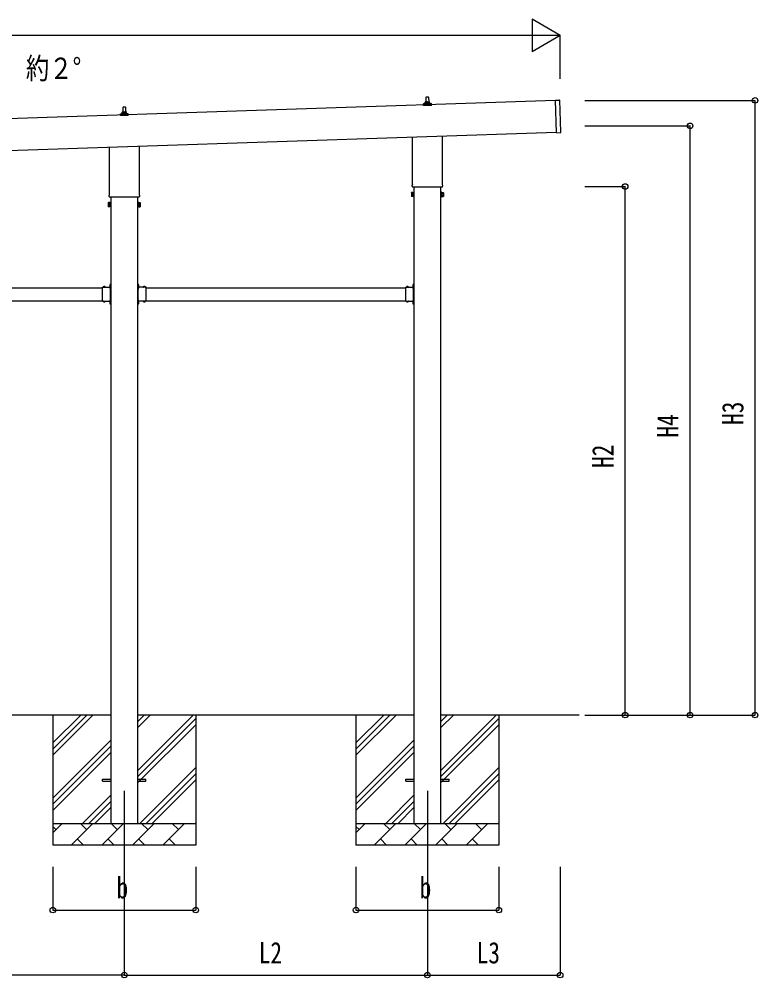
# Model space of a CAD drawing. Units: millimetres, scale not verified. Extents: x -12615 to 12615, y -8910 to 8910.
# Drawn here: x -310 to 3102, y -4256 to 169 of the extents above; entities that cross this region are included whole.
import ezdxf
from ezdxf.enums import TextEntityAlignment as Align

# ---------------------------------------------------------------- set-up
doc = ezdxf.new("R2010")
doc.units = ezdxf.units.MM
doc.header["$LTSCALE"] = 40
for name, color, linetype in [('0-3_YKK_12', 2, 'Continuous'), ('0-4_YKK_13', 4, 'Continuous'), ('0-5_YKK_A1', 4, 'Continuous'), ('0-6_YKK_D', 6, 'Continuous')]:
    doc.layers.add(name, color=color, linetype=linetype)
doc.styles.add('ＭＳ ゴシック', font='')
doc.styles.get('ＭＳ ゴシック').set_extended_font_data('MS Gothic')

msp = doc.modelspace()

# ---------------------------------------------------------------- linework, layer by layer
at = {"layer": '0-3_YKK_12'}
for p, q in [((176.06, -3393), (176.06, -3893)), ((1576.06, -3393), (1576.06, -3893))]:
    msp.add_line(p, q, dxfattribs=at)
at = {"layer": '0-4_YKK_13'}
for p, q in [((1558.19, -220.74), (1593.93, -220.74)), ((1558.57, -220.55), (1565.3, -218.92)), ((1565.68, -218.74), (1586.44, -218.74)), ((1566.06, -217.95), (1566.06, -213.74)), ((1567.06, -213.74), (1585.06, -213.74)), ((1570.06, -213.74), (1570.79, -190.21)), ((1571.79, -189.24), (1580.33, -189.24)), ((1581.33, -190.21), (1582.06, -213.74)), ((1586.06, -217.95), (1586.06, -213.74)), ((1593.55, -220.55), (1586.82, -218.92)), ((2166.83, -204.64), (2185.82, -204)), ((2171.83, -354.55), (2166.83, -204.64)), ((2191.78, -352.89), (2186.85, -204.97)), ((165.68, -265.41), (186.44, -265.41)), ((166.06, -264.62), (166.06, -260.41)), ((167.06, -260.41), (185.06, -260.41)), ((170.06, -260.41), (170.79, -236.88)), ((171.79, -235.91), (180.33, -235.91)), ((181.33, -236.88), (182.06, -260.41)), ((186.06, -264.62), (186.06, -260.41)), ((1557.81, -229.24), (1557.81, -221.53)), ((1594.31, -229.24), (1557.81, -229.24)), ((1594.31, -229.24), (1594.31, -221.53)), ((157.81, -275.91), (157.81, -268.19)), ((194.31, -275.91), (157.81, -275.91)), ((158.19, -267.41), (193.93, -267.41)), ((158.57, -267.22), (165.3, -265.59)), ((193.55, -267.22), (186.82, -265.59)), ((194.31, -275.91), (194.31, -268.19)), ((2171.83, -354.55), (2190.82, -353.92)), ((1507.76, -593.23), (1507.76, -373.65)), ((1644.36, -369.1), (1644.36, -593.23)), ((107.76, -639.89), (107.76, -420.32)), ((244.36, -415.77), (244.36, -639.89)), ((1506.06, -602), (1506.06, -596.5)), ((1644, -605.5), (1508.12, -605.5)), ((1646.06, -596.5), (1646.06, -602)), ((106.06, -648.67), (106.06, -643.17)), ((244, -652.17), (108.12, -652.17)), ((246.06, -643.17), (246.06, -648.67)), ((1502.06, -631.5), (1502.82, -630.19)), ((1502.06, -631.5), (1502.06, -648.5)), ((1502.06, -648.5), (1502.82, -649.81)), ((1509.06, -635.09), (1502.82, -635.09)), ((1509.06, -644.91), (1502.82, -644.91)), ((1509.06, -649.81), (1502.82, -649.81)), ((1511.56, -649.2), (1509.06, -649.2)), ((1640.56, -649.2), (1643.06, -649.2)), ((1643.06, -635.09), (1649.3, -635.09)), ((1643.06, -644.91), (1649.3, -644.91)), ((1643.06, -649.81), (1649.3, -649.81)), ((1650.06, -631.5), (1649.3, -630.19)), ((1650.06, -648.5), (1649.3, -649.81)), ((1650.06, -631.5), (1650.06, -648.5)), ((102.06, -678.17), (102.82, -676.85)), ((102.06, -678.17), (102.06, -695.17)), ((102.06, -695.17), (102.82, -696.48)), ((109.06, -681.76), (102.82, -681.76)), ((109.06, -691.57), (102.82, -691.57)), ((109.06, -696.48), (102.82, -696.48)), ((111.56, -695.87), (109.06, -695.87)), ((240.56, -695.87), (243.06, -695.87)), ((243.06, -681.76), (249.3, -681.76)), ((243.06, -691.57), (249.3, -691.57)), ((243.06, -696.48), (249.3, -696.48)), ((250.06, -678.17), (249.3, -676.85)), ((250.06, -695.17), (249.3, -696.48)), ((250.06, -678.17), (250.06, -695.17)), ((107.86, -1060), (113.56, -1060)), ((111.96, -1058.87), (109.3, -1057.55)), ((111.96, -1061.13), (109.3, -1062.45)), ((111.1, -1055.27), (111.26, -1055.27)), ((111.96, -1052.5), (113.56, -1052.5)), ((111.96, -1069.46), (111.96, -1052.5)), ((111.96, -1055.97), (111.96, -1064.04)), ((113.56, -1057), (111.96, -1057)), ((111.96, -1058), (113.56, -1058)), ((111.96, -1062), (113.56, -1062)), ((240.16, -1052.5), (238.56, -1052.5)), ((238.56, -1057), (240.16, -1057)), ((240.16, -1058), (238.56, -1058)), ((244.26, -1060), (238.56, -1060)), ((240.16, -1062), (238.56, -1062)), ((240.16, -1069.46), (240.16, -1052.5)), ((240.16, -1055.96), (240.16, -1064.03)), ((240.16, -1058.87), (242.82, -1057.55)), ((240.16, -1061.13), (242.82, -1062.45)), ((241.02, -1055.26), (240.86, -1055.26)), ((1507.86, -1060), (1513.56, -1060)), ((1511.96, -1058.87), (1509.3, -1057.55)), ((1511.96, -1061.13), (1509.3, -1062.45)), ((1511.1, -1055.27), (1511.26, -1055.27)), ((1511.96, -1052.5), (1513.56, -1052.5)), ((1511.96, -1069.46), (1511.96, -1052.5)), ((1511.96, -1055.97), (1511.96, -1064.04)), ((1513.56, -1057), (1511.96, -1057)), ((1511.96, -1058), (1513.56, -1058)), ((1511.96, -1062), (1513.56, -1062)), ((75.56, -1078.29), (75.56, -1067.9)), ((75.56, -1067.9), (111.96, -1067.9)), ((75.56, -1120.29), (75.56, -1079.71)), ((78.82, -1067.04), (78.82, -1067.2)), ((79.52, -1067.9), (87.59, -1067.9)), ((82.43, -1067.9), (81.11, -1065.24)), ((84.68, -1067.9), (86.01, -1065.24)), ((88.29, -1067.04), (88.29, -1067.2)), ((111.56, -1069.5), (108.56, -1069.5)), ((111.1, -1064.73), (111.26, -1064.73)), ((111.56, -1078.29), (111.56, -1071.5)), ((111.56, -1120.29), (111.56, -1079.71)), ((113.56, -1063), (111.96, -1063)), ((238.56, -1063), (240.16, -1063)), ((276.56, -1067.9), (240.16, -1067.9)), ((240.56, -1069.5), (243.56, -1069.5)), ((240.56, -1078.29), (240.56, -1071.5)), ((240.56, -1120.29), (240.56, -1079.71)), ((241.02, -1064.73), (240.86, -1064.73)), ((263.82, -1067.04), (263.82, -1067.2)), ((272.59, -1067.9), (264.52, -1067.9)), ((267.43, -1067.9), (266.11, -1065.24)), ((269.68, -1067.9), (271.01, -1065.24)), ((273.29, -1067.04), (273.29, -1067.2)), ((276.56, -1078.29), (276.56, -1067.9)), ((276.56, -1120.29), (276.56, -1079.71)), ((1475.56, -1078.29), (1475.56, -1067.9)), ((1475.56, -1067.9), (1511.96, -1067.9)), ((1475.56, -1120.29), (1475.56, -1079.71)), ((1478.82, -1067.04), (1478.82, -1067.2)), ((1479.52, -1067.9), (1487.59, -1067.9)), ((1482.43, -1067.9), (1481.11, -1065.24)), ((1484.68, -1067.9), (1486.01, -1065.24)), ((1488.29, -1067.04), (1488.29, -1067.2)), ((1511.56, -1069.5), (1508.56, -1069.5)), ((1511.1, -1064.73), (1511.26, -1064.73)), ((1511.56, -1078.29), (1511.56, -1071.5)), ((1511.56, -1120.29), (1511.56, -1079.71)), ((1513.56, -1063), (1511.96, -1063)), ((75.56, -1132.1), (75.56, -1121.71)), ((75.56, -1132.1), (111.96, -1132.1)), ((78.82, -1132.96), (78.82, -1132.8)), ((79.52, -1132.1), (87.59, -1132.1)), ((82.43, -1132.1), (81.11, -1134.76)), ((84.68, -1132.1), (86.01, -1134.76)), ((88.29, -1132.96), (88.29, -1132.8)), ((108.56, -1130.5), (111.56, -1130.5)), ((111.96, -1138.87), (109.3, -1137.55)), ((111.96, -1141.13), (109.3, -1142.45)), ((111.1, -1135.27), (111.26, -1135.27)), ((111.1, -1144.74), (111.26, -1144.74)), ((111.56, -1128.5), (111.56, -1121.71)), ((111.96, -1147.5), (111.96, -1130.54)), ((111.96, -1135.97), (111.96, -1144.04)), ((111.96, -1138), (113.56, -1138)), ((111.96, -1142), (113.56, -1142)), ((111.96, -1147.5), (113.56, -1147.5)), ((240.16, -1138), (238.56, -1138)), ((240.16, -1142), (238.56, -1142)), ((240.16, -1147.5), (238.56, -1147.5)), ((240.16, -1147.5), (240.16, -1130.54)), ((276.56, -1132.1), (240.16, -1132.1)), ((240.16, -1135.96), (240.16, -1144.03)), ((240.16, -1138.87), (242.82, -1137.55)), ((240.16, -1141.13), (242.82, -1142.45)), ((240.56, -1128.5), (240.56, -1121.71)), ((243.56, -1130.5), (240.56, -1130.5)), ((241.02, -1135.26), (240.86, -1135.26)), ((241.02, -1144.73), (240.86, -1144.73)), ((263.82, -1132.96), (263.82, -1132.8)), ((272.59, -1132.1), (264.52, -1132.1)), ((267.43, -1132.1), (266.11, -1134.76)), ((269.68, -1132.1), (271.01, -1134.76)), ((273.29, -1132.96), (273.29, -1132.8)), ((276.56, -1132.1), (276.56, -1121.71)), ((1475.56, -1132.1), (1475.56, -1121.71)), ((1475.56, -1132.1), (1511.96, -1132.1)), ((1478.82, -1132.96), (1478.82, -1132.8)), ((1479.52, -1132.1), (1487.59, -1132.1)), ((1482.43, -1132.1), (1481.11, -1134.76)), ((1484.68, -1132.1), (1486.01, -1134.76)), ((1488.29, -1132.96), (1488.29, -1132.8)), ((1508.56, -1130.5), (1511.56, -1130.5)), ((1511.96, -1138.87), (1509.3, -1137.55)), ((1511.96, -1141.13), (1509.3, -1142.45)), ((1511.1, -1135.27), (1511.26, -1135.27)), ((1511.1, -1144.74), (1511.26, -1144.74)), ((1511.56, -1128.5), (1511.56, -1121.71)), ((1511.96, -1147.5), (1511.96, -1130.54)), ((1511.96, -1135.97), (1511.96, -1144.04)), ((1511.96, -1138), (1513.56, -1138)), ((1511.96, -1142), (1513.56, -1142)), ((1511.96, -1147.5), (1513.56, -1147.5)), ((76.06, -3338.5), (113.56, -3338.5)), ((76.06, -3347.5), (76.06, -3338.5)), ((76.06, -3347.5), (113.56, -3347.5)), ((238.56, -3338.5), (276.06, -3338.5)), ((238.56, -3347.5), (276.06, -3347.5)), ((276.06, -3347.5), (276.06, -3338.5)), ((1476.06, -3338.5), (1513.56, -3338.5)), ((1476.06, -3347.5), (1476.06, -3338.5)), ((1476.06, -3347.5), (1513.56, -3347.5)), ((1638.56, -3338.5), (1676.06, -3338.5)), ((1638.56, -3347.5), (1676.06, -3347.5)), ((1676.06, -3347.5), (1676.06, -3338.5))]:
    msp.add_line(p, q, dxfattribs=at)
for points in [[(1509.06, -649.81), (1509.06, -630.19), (1502.82, -630.19)], [(1509.06, -649.2), (1509.06, -630.8), (1511.56, -630.8)], [(1643.06, -649.2), (1643.06, -630.8), (1640.56, -630.8)], [(1643.06, -649.81), (1643.06, -630.19), (1649.3, -630.19)], [(109.06, -696.48), (109.06, -676.85), (102.82, -676.85)], [(109.06, -695.87), (109.06, -677.47), (111.56, -677.47)], [(243.06, -695.87), (243.06, -677.47), (240.56, -677.47)], [(243.06, -696.48), (243.06, -676.85), (249.3, -676.85)], [(113.56, -1067.5), (113.56, -1061.5), (113.56, -1058.5), (113.56, -1052.5)], [(238.56, -1067.5), (238.56, -1061.5), (238.56, -1058.5), (238.56, -1052.5)], [(1513.56, -1067.5), (1513.56, -1061.5), (1513.56, -1058.5), (1513.56, -1052.5)], [(111.56, -1071.5), (108.56, -1071.5), (108.56, -1067.9)], [(240.56, -1071.5), (243.56, -1071.5), (243.56, -1067.9)], [(1511.56, -1071.5), (1508.56, -1071.5), (1508.56, -1067.9)], [(111.56, -1128.5), (108.56, -1128.5), (108.56, -1132.1)], [(113.56, -1147.5), (113.56, -1141.5), (113.56, -1138.5), (113.56, -1132.5)], [(238.56, -1147.5), (238.56, -1141.5), (238.56, -1138.5), (238.56, -1132.5)], [(240.56, -1128.5), (243.56, -1128.5), (243.56, -1132.1)], [(1511.56, -1128.5), (1508.56, -1128.5), (1508.56, -1132.1)], [(1513.56, -1147.5), (1513.56, -1141.5), (1513.56, -1138.5), (1513.56, -1132.5)]]:
    msp.add_lwpolyline(points, dxfattribs=at)
for points in [[(1511.56, -650.5), (1511.56, -629.5), (1513.56, -629.5), (1513.56, -650.5)], [(1640.56, -650.5), (1640.56, -629.5), (1638.56, -629.5), (1638.56, -650.5)], [(111.56, -697.17), (111.56, -676.17), (113.56, -676.17), (113.56, -697.17)], [(240.56, -697.17), (240.56, -676.17), (238.56, -676.17), (238.56, -697.17)]]:
    msp.add_lwpolyline(points, close=True, dxfattribs=at)
for centre, radius, start, end in [((1558.81, -221.53), 1, 103.62699, 180), ((1565.06, -217.95), 1, 283.62699, 0), ((1570.14, -214.37), 4.13, 90, 171.17633), ((1567.06, -214.74), 1, 90, 180), ((1571.79, -190.24), 1, 90, 178.60509), ((1579.39, -213.74), 4.83, 133.60282, 180), ((1572.73, -213.74), 4.83, 0, 46.39718), ((1580.33, -190.24), 1, 1.39491, 90), ((1581.97, -214.37), 4.13, 8.82367, 90), ((1585.06, -214.74), 1, 0, 90), ((1587.06, -217.95), 1, 180, 256.37301), ((1593.31, -221.53), 1, 0, 76.37301), ((2185.85, -205), 1, 1.90915, 91.90915), ((165.06, -264.62), 1, 283.62699, 0), ((170.14, -261.04), 4.13, 90, 171.17633), ((167.06, -261.41), 1, 90, 180), ((171.79, -236.91), 1, 90, 178.60509), ((179.39, -260.41), 4.83, 133.60282, 180), ((172.73, -260.41), 4.83, 0, 46.39718), ((180.33, -236.91), 1, 1.39491, 90), ((181.97, -261.04), 4.13, 8.82367, 90), ((185.06, -261.41), 1, 0, 90), ((187.06, -264.62), 1, 180, 256.37301), ((158.81, -268.19), 1, 103.62699, 180), ((193.31, -268.19), 1, 0, 76.37301), ((2190.78, -352.92), 1, 271.90915, 1.90915), ((1510.06, -596.5), 4, 125.09963, 180), ((1510.06, -602), 4, 180, 194.47751), ((1510.06, -602), 4, 194.47751, 241.04498), ((1642.06, -602), 4, 298.95502, 345.52249), ((1642.06, -596.5), 4, 0, 54.90037), ((1642.06, -602), 4, 345.52249, 0), ((110.06, -643.17), 4, 125.09963, 180), ((110.06, -648.67), 4, 180, 194.47751), ((110.06, -648.67), 4, 194.47751, 241.04498), ((242.06, -648.67), 4, 298.95502, 345.52249), ((242.06, -643.17), 4, 0, 54.90037), ((242.06, -648.67), 4, 345.52249, 0), ((1506.4, -632.64), 4.34, 145.61575, 214.38425), ((1518.3, -640), 16.24, 162.41205, 197.58795), ((1506.4, -647.36), 4.34, 145.61575, 214.38425), ((1645.71, -632.64), 4.34, 325.61575, 34.38425), ((1633.82, -640), 16.24, 342.41205, 17.58795), ((1645.71, -647.36), 4.34, 325.61575, 34.38425), ((106.4, -679.31), 4.34, 145.61575, 214.38425), ((118.3, -686.67), 16.24, 162.41205, 197.58795), ((106.4, -694.03), 4.34, 145.61575, 214.38425), ((245.71, -679.31), 4.34, 325.61575, 34.38425), ((233.82, -686.67), 16.24, 342.41205, 17.58795), ((245.71, -694.03), 4.34, 325.61575, 34.38425), ((115.86, -1060), 7, 140.87645, 180), ((115.86, -1060), 7, 180, 219.12355), ((111.1, -1056.13), 0.862, 90, 140.87645), ((111.26, -1055.97), 0.7, 0, 90), ((240.86, -1055.96), 0.7, 90, 180), ((241.02, -1056.13), 0.862, 39.12355, 90), ((236.26, -1060), 7, 0, 39.12355), ((236.26, -1060), 7, 320.87645, 0), ((1515.86, -1060), 7, 140.87645, 180), ((1515.86, -1060), 7, 180, 219.12355), ((1511.1, -1056.13), 0.862, 90, 140.87645), ((1511.26, -1055.97), 0.7, 0, 90), ((74.86, -1079), 1, 314.427, 45.573), ((79.52, -1067.2), 0.7, 180, 270), ((79.69, -1067.04), 0.862, 129.12355, 180), ((83.56, -1071.8), 7, 90, 129.12355), ((83.56, -1071.8), 7, 50.87645, 90), ((87.59, -1067.2), 0.7, 270, 0), ((87.43, -1067.04), 0.862, 0, 50.87645), ((111.1, -1063.87), 0.862, 219.12355, 270), ((111.26, -1064.04), 0.7, 270, 0), ((112.26, -1079), 1, 134.427, 225.573), ((111.56, -1067.5), 2, 270, 0), ((240.56, -1067.5), 2, 180, 270), ((240.86, -1064.03), 0.7, 180, 270), ((239.86, -1079), 1, 314.427, 45.573), ((241.02, -1063.87), 0.862, 270, 320.87645), ((264.52, -1067.2), 0.7, 180, 270), ((264.69, -1067.04), 0.862, 129.12355, 180), ((268.56, -1071.8), 7, 90, 129.12355), ((268.56, -1071.8), 7, 50.87645, 90), ((272.59, -1067.2), 0.7, 270, 0), ((272.43, -1067.04), 0.862, 0, 50.87645), ((277.26, -1079), 1, 134.427, 225.573), ((1474.86, -1079), 1, 314.427, 45.573), ((1479.52, -1067.2), 0.7, 180, 270), ((1479.69, -1067.04), 0.862, 129.12355, 180), ((1483.56, -1071.8), 7, 90, 129.12355), ((1483.56, -1071.8), 7, 50.87645, 90), ((1487.59, -1067.2), 0.7, 270, 0), ((1487.43, -1067.04), 0.862, 0, 50.87645), ((1511.1, -1063.87), 0.862, 219.12355, 270), ((1511.26, -1064.04), 0.7, 270, 0), ((1512.26, -1079), 1, 134.427, 225.573), ((1511.56, -1067.5), 2, 270, 0), ((74.86, -1121), 1, 314.427, 45.573), ((79.52, -1132.8), 0.7, 90, 180), ((79.69, -1132.96), 0.862, 180, 230.87645), ((83.56, -1128.2), 7, 230.87645, 270), ((83.56, -1128.2), 7, 270, 309.12355), ((87.59, -1132.8), 0.7, 0, 90), ((87.43, -1132.96), 0.862, 309.12355, 0), ((115.86, -1140), 7, 140.87645, 180), ((115.86, -1140), 7, 180, 219.12355), ((111.1, -1136.13), 0.862, 90, 140.87645), ((111.1, -1143.87), 0.862, 219.12355, 270), ((112.26, -1121), 1, 134.427, 225.573), ((111.26, -1135.97), 0.7, 0, 90), ((111.26, -1144.04), 0.7, 270, 0), ((111.56, -1132.5), 2, 0, 90), ((240.56, -1132.5), 2, 90, 180), ((240.86, -1135.96), 0.7, 90, 180), ((240.86, -1144.03), 0.7, 180, 270), ((239.86, -1121), 1, 314.427, 45.573), ((241.02, -1136.13), 0.862, 39.12355, 90), ((241.02, -1143.87), 0.862, 270, 320.87645), ((236.26, -1140), 7, 0, 39.12355), ((236.26, -1140), 7, 320.87645, 0), ((264.52, -1132.8), 0.7, 90, 180), ((264.69, -1132.96), 0.862, 180, 230.87645), ((268.56, -1128.2), 7, 230.87645, 270), ((268.56, -1128.2), 7, 270, 309.12355), ((272.59, -1132.8), 0.7, 0, 90), ((272.43, -1132.96), 0.862, 309.12355, 0), ((277.26, -1121), 1, 134.427, 225.573), ((1474.86, -1121), 1, 314.427, 45.573), ((1479.52, -1132.8), 0.7, 90, 180), ((1479.69, -1132.96), 0.862, 180, 230.87645), ((1483.56, -1128.2), 7, 230.87645, 270), ((1483.56, -1128.2), 7, 270, 309.12355), ((1487.59, -1132.8), 0.7, 0, 90), ((1487.43, -1132.96), 0.862, 309.12355, 0), ((1515.86, -1140), 7, 140.87645, 180), ((1515.86, -1140), 7, 180, 219.12355), ((1511.1, -1136.13), 0.862, 90, 140.87645), ((1511.1, -1143.87), 0.862, 219.12355, 270), ((1512.26, -1121), 1, 134.427, 225.573), ((1511.26, -1135.97), 0.7, 0, 90), ((1511.26, -1144.04), 0.7, 270, 0), ((1511.56, -1132.5), 2, 0, 90)]:
    msp.add_arc(centre, radius, start, end, dxfattribs=at)
at = {"layer": '0-5_YKK_A1'}
for p, q in [((2166.9, -206.63), (-3225.17, -386.34)), ((-3220.34, -531.26), (2171.73, -351.52)), ((1513.56, -605.5), (1513.56, -3543)), ((1638.56, -3543), (1638.56, -605.5)), ((113.56, -652.17), (113.56, -3543)), ((238.56, -3543), (238.56, -652.17)), ((-1123.44, -1070), (75.56, -1070)), ((276.56, -1070), (1475.56, -1070)), ((-1123.44, -1130), (75.56, -1130)), ((108.56, -1130), (113.06, -1130)), ((243.56, -1130), (239.06, -1130)), ((276.56, -1130), (1475.56, -1130)), ((1508.56, -1130), (1513.06, -1130)), ((113.56, -3043), (-1161.44, -3043)), ((-153.94, -3043), (-153.94, -3643)), ((-153.94, -3228.05), (31.11, -3043)), ((-153.94, -3199.77), (2.83, -3043)), ((-153.94, -3171.48), (-25.46, -3043)), ((1513.56, -3043), (238.56, -3043)), ((238.56, -3298.1), (493.66, -3043)), ((238.56, -3100.11), (295.67, -3043)), ((238.56, -3071.82), (267.38, -3043)), ((506.06, -3043), (506.06, -3643)), ((1246.06, -3043), (1246.06, -3643)), ((1246.06, -3228.05), (1431.11, -3043)), ((1246.06, -3199.77), (1402.83, -3043)), ((1246.06, -3171.48), (1374.54, -3043)), ((2276.94, -3043), (1638.56, -3043)), ((1638.56, -3298.1), (1893.66, -3043)), ((1638.56, -3100.11), (1695.67, -3043)), ((1638.56, -3071.82), (1667.38, -3043)), ((1906.06, -3043), (1906.06, -3643)), ((238.56, -3326.38), (506.06, -3058.88)), ((238.56, -3354.67), (506.06, -3087.17)), ((1638.56, -3326.38), (1906.06, -3058.88)), ((1638.56, -3354.67), (1906.06, -3087.17)), ((-153.94, -3426.04), (113.56, -3158.54)), ((1246.06, -3426.04), (1513.56, -3158.54)), ((-153.94, -3454.32), (113.56, -3186.82)), ((-153.94, -3482.61), (113.56, -3215.11)), ((1246.06, -3454.32), (1513.56, -3186.82)), ((1246.06, -3482.61), (1513.56, -3215.11)), ((248.22, -3543), (506.06, -3285.16)), ((276.5, -3543), (506.06, -3313.44)), ((1648.22, -3543), (1906.06, -3285.16)), ((1676.5, -3543), (1906.06, -3313.44)), ((304.79, -3543), (506.06, -3341.73)), ((1704.79, -3543), (1906.06, -3341.73)), ((-16.34, -3543), (113.56, -3413.1)), ((11.94, -3543), (113.56, -3441.38)), ((1383.66, -3543), (1513.56, -3413.1)), ((1411.94, -3543), (1513.56, -3441.38)), ((40.23, -3543), (113.56, -3469.67)), ((1440.23, -3543), (1513.56, -3469.67)), ((502.78, -3543), (506.06, -3539.72)), ((1902.78, -3543), (1906.06, -3539.72)), ((-153.94, -3543), (506.06, -3543)), ((-153.94, -3585.89), (-111.05, -3543)), ((-139.6, -3571.55), (-153.94, -3557.21)), ((-69.63, -3643), (30.37, -3543)), ((1.82, -3571.55), (-26.73, -3543)), ((71.8, -3643), (171.8, -3543)), ((143.24, -3571.55), (114.69, -3543)), ((213.22, -3643), (313.22, -3543)), ((284.66, -3571.55), (256.11, -3543)), ((354.64, -3643), (454.64, -3543)), ((426.08, -3571.55), (397.53, -3543)), ((1246.06, -3543), (1906.06, -3543)), ((1246.06, -3585.89), (1288.95, -3543)), ((1260.4, -3571.55), (1246.06, -3557.21)), ((1330.37, -3643), (1430.37, -3543)), ((1401.82, -3571.55), (1373.27, -3543)), ((1471.8, -3643), (1571.8, -3543)), ((1543.24, -3571.55), (1514.69, -3543)), ((1613.22, -3643), (1713.22, -3543)), ((1684.66, -3571.55), (1656.11, -3543)), ((1754.64, -3643), (1854.64, -3543)), ((1826.08, -3571.55), (1797.53, -3543)), ((-41.07, -3614.45), (-12.52, -3643)), ((100.35, -3614.45), (128.9, -3643)), ((241.77, -3614.45), (270.32, -3643)), ((383.19, -3614.45), (411.74, -3643)), ((1358.93, -3614.45), (1387.48, -3643)), ((1500.35, -3614.45), (1528.9, -3643)), ((1641.77, -3614.45), (1670.32, -3643)), ((1783.19, -3614.45), (1811.74, -3643)), ((506.06, -3643), (-153.94, -3643)), ((1906.06, -3643), (1246.06, -3643))]:
    msp.add_line(p, q, dxfattribs=at)
for points in [[(108.56, -1070), (113.06, -1070), (113.06, -1130)], [(243.56, -1070), (239.06, -1070), (239.06, -1130)], [(1508.56, -1070), (1513.06, -1070), (1513.06, -1130)]]:
    msp.add_lwpolyline(points, dxfattribs=at)
at = {"layer": '0-6_YKK_D'}
for p, q in [((2189.21, 94.45), (2059.3, 169.45)), ((2059.3, 169.45), (2059.3, 19.45)), ((2039.21, 94.45), (-3092.64, 94.45)), ((2189.21, 94.45), (1929.4, 94.45)), ((2189.21, 94.45), (2059.3, 19.45)), ((2189.21, -105.84), (2189.21, 95.45)), ((2303.09, -205.55), (3090.21, -205.55)), ((3089.21, -3043), (3089.21, -205.55)), ((2303.09, -323), (2790.21, -323)), ((2789.21, -3043), (2789.21, -323)), ((2303.09, -603), (2490.21, -603)), ((2489.21, -3043), (2489.21, -603)), ((2303.09, -3043), (2490.21, -3043)), ((2303.09, -3043), (3090.21, -3043)), ((2303.09, -3043), (2790.21, -3043)), ((-153.94, -3743), (-153.94, -3944)), ((176.06, -3743), (176.06, -4244)), ((176.06, -3743), (176.06, -4244)), ((506.06, -3743), (506.06, -3944)), ((1246.06, -3743), (1246.06, -3944)), ((1576.06, -3743), (1576.06, -4244)), ((1576.06, -3743), (1576.06, -4244)), ((1906.06, -3743), (1906.06, -3944)), ((2189.21, -3744), (2189.21, -4244)), ((-153.94, -3943), (506.06, -3943)), ((1246.06, -3943), (1906.06, -3943)), ((176.06, -4243), (-1223.94, -4243)), ((176.06, -4243), (1576.06, -4243)), ((1576.06, -4243), (2189.21, -4243))]:
    msp.add_line(p, q, dxfattribs=at)
for centre in [(3089.21, -205.55), (2789.21, -323), (2489.21, -603), (2489.21, -3043), (2789.21, -3043), (3089.21, -3043), (-153.94, -3943), (506.06, -3943), (1246.06, -3943), (1906.06, -3943), (176.06, -4243), (176.06, -4243), (1576.06, -4243), (1576.06, -4243), (2189.21, -4243)]:
    msp.add_circle(centre, 12.75, dxfattribs=at)

# ---------------------------------------------------------------- texts
at = {"layer": '0-5_YKK_A1', "style": 'ＭＳ ゴシック', "width": 0.8}
msp.add_text('約２°', height=98.97, dxfattribs=at).set_placement((-278.48, -136.56), align=Align.BOTTOM_LEFT)
at = {"layer": '0-6_YKK_D', "style": 'ＭＳ ゴシック', "width": 0.8}
for s, p in [('H3', (3065.21, -1703.48)), ('H4', (2765.21, -1762.2)), ('H2', (2465.21, -1902.2))]:
    msp.add_text(s, height=98.97, rotation=90, dxfattribs=at).set_placement(p, align=Align.BOTTOM_LEFT)
for s, p in [('b', (140.06, -3919)), ('b', (1540.06, -3919)), ('L2', (796.86, -4219)), ('L3', (1803.43, -4219))]:
    msp.add_text(s, height=98.97, dxfattribs=at).set_placement(p, align=Align.BOTTOM_LEFT)

doc.saveas('drawing.dxf')
